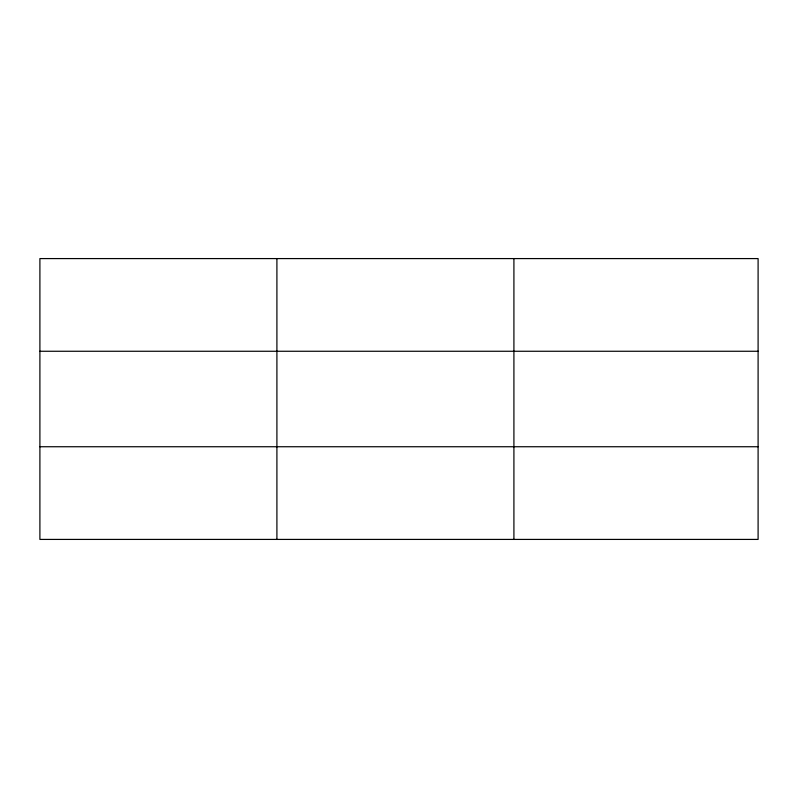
<?xml version="1.0" encoding="UTF-8"?>
<svg xmlns="http://www.w3.org/2000/svg" width="798" height="798" viewBox="0 0 798 798"><rect width="100%" height="100%" fill="white"/><g stroke="black" fill="none" stroke-linecap="round" stroke-linejoin="round"><path stroke-width="1.2" d="M276.906 258.582L276.906 539.418M513.912 258.582L513.912 539.418M758.1 351.26L758.1 258.582L39.9 258.582L39.9 539.418L758.1 539.418L758.1 351.26L39.9 351.26M39.9 446.74L758.1 446.74"/></g></svg>
